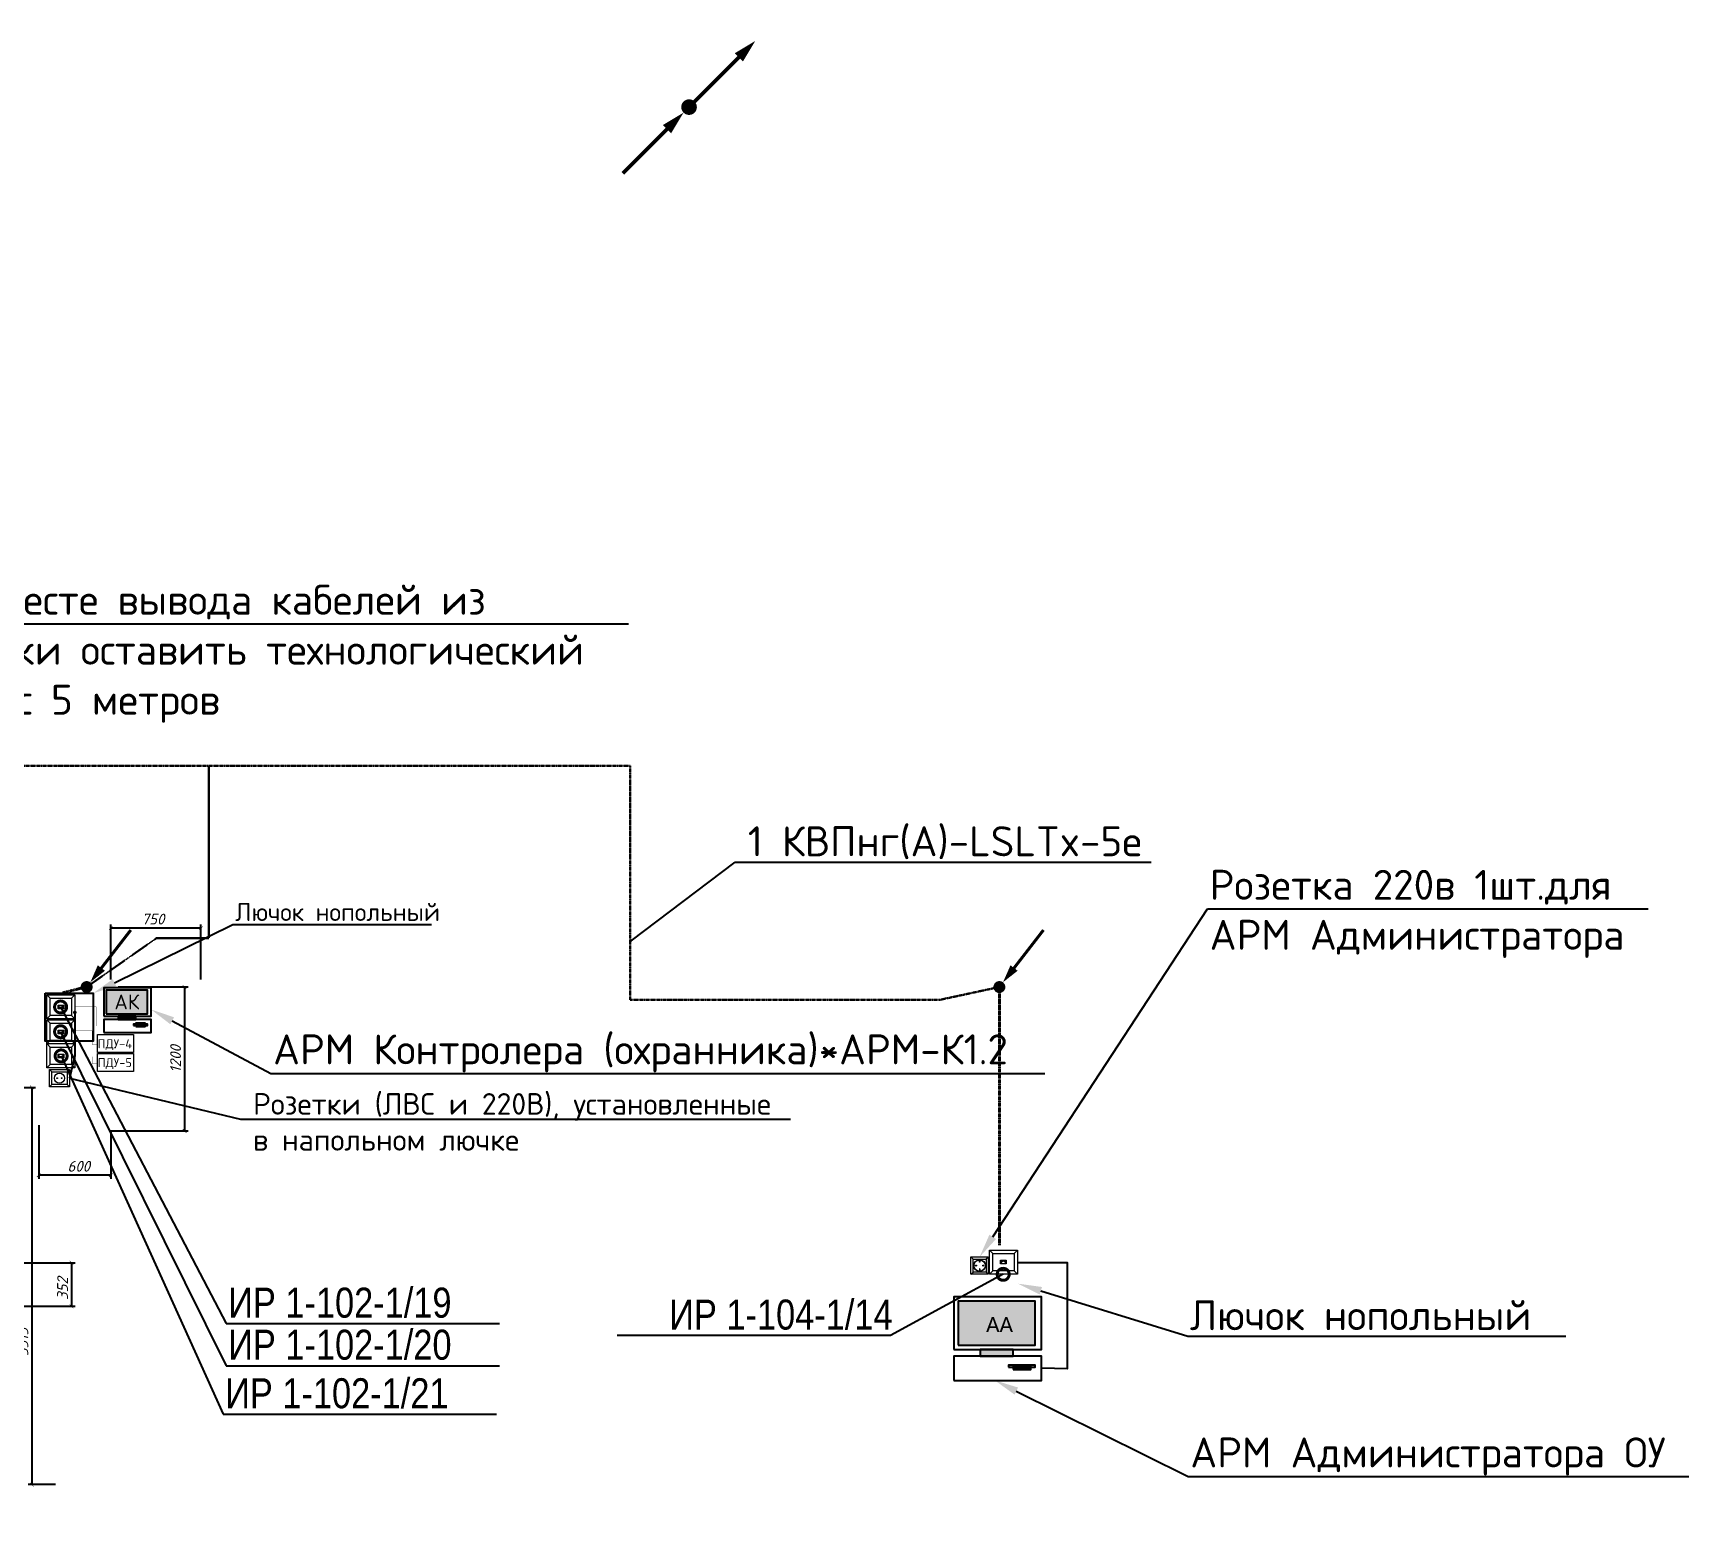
# Model space of a CAD drawing. Header units: millimetres. Extents: x 4247 to 622543, y -201358 to 142419.
# Drawn here: x 608741 to 622543, y 86728 to 99184 of the extents above; entities that cross this region are included whole.
import ezdxf
from ezdxf import colors
from ezdxf.entities.mleader import LeaderData, LeaderLine
from ezdxf.enums import TextEntityAlignment as Align
from ezdxf.math import Vec2, Vec3

# ---------------------------------------------------------------- set-up
doc = ezdxf.new("R2010")
doc.units = ezdxf.units.MM
doc.linetypes.add('DASH', pattern=[0.75, 0.5, -0.25])
doc.linetypes.add('DASHED2', pattern=[0.375, 0.25, -0.125])
doc.layers.get('DEFPOINTS').update_dxf_attribs({"color": 252, "lineweight": 9})
for name, color, linetype in [('_19D-Телекоммуникационные шкафы', 7, 'Continuous'), ('_Оборудование ИСПП', 255, 'Continuous'), ('_Турникеты ИСПП', 254, 'Continuous'), ('PDF _Геометрия', 7, 'Continuous'), ('PDF _Оформление-Надписи', 7, 'Continuous'), ('PDF _Текст', 255, 'Continuous'), ('ИС ПП', 255, 'Continuous')]:
    doc.layers.add(name, color=color, linetype=linetype)
for name, color, linetype, lineweight in [('_СС_КНС-Внешние связи', 250, 'Continuous', 30), ('Кабельные стояки', 7, 'Continuous', 25), ('ТХ Текст', 255, 'Continuous', 0)]:
    doc.layers.add(name, color=color, linetype=linetype, lineweight=lineweight)
doc.layers.add('PDF _Сплошная заливка', color=7, linetype='Continuous', true_color=0xffffff)
doc.styles.add('Arial Narrow МОЙ', font='ARIALN.TTF', dxfattribs={"height": 2.5})
doc.styles.add('ICOCPEUR', font='isocpeur.ttf')
doc.styles.add('ISOCPEUR', font='isocpeui.ttf')
doc.styles.add('KOSTY_STYLE', font='isocpeur.ttf')
doc.styles.add('PDF Calibri', font='calibri.ttf')
doc.styles.get("Standard").update_dxf_attribs({"font": 'romans.shx'})
doc.dimstyles.new('ISO-25', dxfattribs={"dimtxt": 2.5, "dimasz": 2.5, "dimexe": 1.25, "dimexo": 0.625, "dimtad": 1, "dimtxsty": 'Standard', "dimcen": 2.5, "dimadec": 0, "dimazin": 0, "dimtfac": 1, "dimtmove": 0, "dimatfit": 3, "dimfxl": 1, "dimarcsym": 0})

# ---------------------------------------------------------------- blocks, each defined once
blk = doc.blocks.new('АА')
at = {"layer": 'PDF _Сплошная заливка', "true_color": 0xffffff, "transparency": 33554559}
blk.add_hatch(color=7, dxfattribs=at).paths.add_polyline_path([(218996, 88656), (219638, 88656), (219638, 89023), (218996, 89023)])
at = {"layer": 'PDF _Сплошная заливка', "transparency": 33554559}
for points in [[(219180, 88565), (219455, 88565), (219455, 88620), (219180, 88620)], [(219418, 88473), (219638, 88473), (219638, 88491), (219418, 88491)], [(219455, 88454), (219602, 88454), (219602, 88491), (219455, 88491)]]:
    blk.add_hatch(color=5, dxfattribs=at).paths.add_polyline_path(points)
at = {"layer": 'PDF _Геометрия', "color": 5, "lineweight": 25}
for points in [[(218960, 88620), (219693, 88620), (219693, 89060), (218960, 89060)], [(218996, 88656), (219638, 88656), (219638, 89023), (218996, 89023)], [(219180, 88565), (219455, 88565), (219455, 88620), (219180, 88620)], [(218960, 88363), (219693, 88363), (219693, 88565), (218960, 88565)], [(219418, 88473), (219638, 88473), (219638, 88491), (219418, 88491)], [(219455, 88454), (219602, 88454), (219602, 88491), (219455, 88491)]]:
    blk.add_lwpolyline(points, close=True, dxfattribs=at)
at = {"layer": 'PDF _Текст', "color": 251, "insert": (219230, 88767), "char_height": 124.2, "attachment_point": 7, "style": 'PDF Calibri'}
blk.add_mtext('АА', dxfattribs=at)
blk = doc.blocks.new('Розетка 220В')
at = {"layer": 'PDF _Оформление-Надписи', "lineweight": 0}
for points in [[(193787, -60802), (194197, -60802), (194197, -61212), (193787, -61212)], [(193837, -60852), (194147, -60852), (194147, -61162), (193837, -61162)]]:
    blk.add_lwpolyline(points, close=True, dxfattribs=at)
for points in [[(193787, -60802), (193837, -60852)], [(193998, -60874), (193998, -60927), (193987, -60927), (193987, -60874)], [(194147, -60852), (194197, -60802)], [(193787, -61212), (193837, -61162)], [(193997, -61087), (193987, -61087), (193987, -61140)], [(193997, -61087), (193997, -61140)], [(194147, -61162), (194197, -61212)]]:
    blk.add_lwpolyline(points, dxfattribs=at)
for centre, radius in [((193992, -61007), 138), ((193992, -61007), 137), ((193992, -61007), 133), ((193906, -61007), 12.9), ((194079, -61007), 12.9)]:
    blk.add_circle(centre, radius, dxfattribs=at)
blk = doc.blocks.new('_DotSmall')
at = {"color": 0, "linetype": 'ByBlock', "const_width": 0.5}
blk.add_lwpolyline([(-0.0625, 0, 1), (0.0625, 0, 1)], format="xyb", close=True, dxfattribs=at)
blk = doc.blocks.new('ИР')
at = {"layer": 'PDF _Оформление-Надписи', "color": 5, "lineweight": 0}
for points in [[(236370, -165197), (239044, -165197), (239044, -167511), (236370, -167511)], [(236690, -165517), (238724, -165517), (238724, -167191), (236690, -167191)], [(237930, -166550), (237441, -166550), (237441, -166184), (237930, -166184)], [(237930, -166550), (237441, -166550), (237441, -166184), (237930, -166184)], [(237685, -166213), (237898, -166213), (237898, -166383), (237825, -166383), (237825, -166455), (237751, -166455), (237751, -166527), (237617, -166527), (237617, -166455), (237544, -166455), (237544, -166383), (237471, -166383), (237471, -166213)], [(237685, -166213), (237898, -166213), (237898, -166383), (237825, -166383), (237825, -166455), (237751, -166455), (237751, -166527), (237617, -166527), (237617, -166455), (237544, -166455), (237544, -166383), (237471, -166383), (237471, -166213)], [(237981, -166550), (237492, -166550), (237492, -166184), (237981, -166184)], [(237981, -166550), (237492, -166550), (237492, -166184), (237981, -166184)], [(237735, -166213), (237949, -166213), (237949, -166383), (237876, -166383), (237876, -166455), (237801, -166455), (237801, -166527), (237668, -166527), (237668, -166455), (237595, -166455), (237595, -166383), (237522, -166383), (237522, -166213)], [(237735, -166213), (237949, -166213), (237949, -166383), (237876, -166383), (237876, -166455), (237801, -166455), (237801, -166527), (237668, -166527), (237668, -166455), (237595, -166455), (237595, -166383), (237522, -166383), (237522, -166213)]]:
    blk.add_lwpolyline(points, close=True, dxfattribs=at)
for points in [[(236690, -165517), (236370, -165197)], [(238724, -165517), (239044, -165197)], [(236690, -167191), (236370, -167511)], [(238724, -167191), (239044, -167511)]]:
    blk.add_lwpolyline(points, dxfattribs=at)
blk = doc.blocks.new('АК')
at = {"layer": 'PDF _Сплошная заливка', "true_color": 0xffffff, "transparency": 33554559}
blk.add_hatch(color=7, dxfattribs=at).paths.add_polyline_path([(208982, 88881), (209673, 88881), (209673, 89276), (208982, 89276)])
at = {"layer": 'PDF _Сплошная заливка', "transparency": 33554559}
for points in [[(209179, 88783), (209475, 88783), (209475, 88842), (209179, 88842)], [(209436, 88684), (209673, 88684), (209673, 88704), (209436, 88704)], [(209475, 88664), (209633, 88664), (209633, 88724), (209475, 88724)]]:
    blk.add_hatch(color=5, dxfattribs=at).paths.add_polyline_path(points)
at = {"layer": 'PDF _Геометрия', "color": 5, "lineweight": 25}
for points in [[(208943, 88842), (209732, 88842), (209732, 89316), (208943, 89316)], [(208982, 88881), (209673, 88881), (209673, 89276), (208982, 89276)], [(209179, 88783), (209475, 88783), (209475, 88842), (209179, 88842)], [(208943, 88566), (209732, 88566), (209732, 88783), (208943, 88783)], [(209436, 88684), (209673, 88684), (209673, 88704), (209436, 88704)], [(209475, 88664), (209633, 88664), (209633, 88724), (209475, 88724)]]:
    blk.add_lwpolyline(points, close=True, dxfattribs=at)
at = {"layer": 'PDF _Текст', "color": 251, "insert": (209327, 89079), "char_height": 250, "width": 690.87, "attachment_point": 5, "style": 'ICOCPEUR'}
blk.add_mtext('АК', dxfattribs=at)
blk = doc.blocks.new('план Новый корпус (не печатать) 2$0$_Dot')
at = {"color": 251, "linetype": 'ByBlock', "lineweight": -2}
blk.add_line((-0.5, 0), (-1, 0), dxfattribs=at)
at = {"color": 251, "linetype": 'ByBlock', "const_width": 0.5}
blk.add_lwpolyline([(-0.25, 0, 1), (0.25, 0, 1)], format="xyb", close=True, dxfattribs=at)
blk = doc.blocks.new('*U432')
blk.add_hatch(color=256).paths.add_polyline_path([(-0.71, -0.71, 1), (0.71, 0.71, 1)])
blk.add_lwpolyline([(-0.71, -0.71, 0, 1.5, 0), (-2.83, -2.83, 2, 2, 0)], format="xyseb")
at = {"const_width": 0.5}
blk.add_lwpolyline([(-8.5, -8.5), (-2.83, -2.83)], dxfattribs=at)
blk = doc.blocks.new('Стояк')
blk.add_hatch(color=256).paths.add_polyline_path([(-0.71, -0.71, 1), (0.71, 0.71, 1)])
for points in [[(8.5, 8.5, 0, 1.5, 0), (6.38, 6.38, 2, 2, 0)], [(-0.71, -0.71, 0, 1.5, 0), (-2.83, -2.83, 2, 2, 0)]]:
    blk.add_lwpolyline(points, format="xyseb")
at = {"const_width": 0.5}
for points in [[(0.5, 0.5), (6.38, 6.38)], [(-8.5, -8.5), (-2.83, -2.83)]]:
    blk.add_lwpolyline(points, dxfattribs=at)
blk = doc.blocks.new('_ArchTick')
at = {"color": 0, "linetype": 'ByBlock', "const_width": 0.15}
blk.add_lwpolyline([(-0.5, -0.5), (0.5, 0.5)], dxfattribs=at)
blk = doc.blocks.new('*D531')
at = {"layer": '_Турникеты ИСПП', "color": 0, "lineweight": -2, "ltscale": 10, "transparency": 16777216}
for p, q in [((609451, 91230), (610033, 91230)), ((610003, 91230), (610003, 90030)), ((609385, 90030), (610033, 90030))]:
    blk.add_line(p, q, dxfattribs=at)
at = {"layer": 'DEFPOINTS', "color": 0, "ltscale": 10, "transparency": 16777216}
for p in [(609388, 91230), (609322, 90030), (610003, 90030)]:
    blk.add_point(p, dxfattribs=at)
at = {"layer": '_Турникеты ИСПП', "color": 0, "lineweight": -2, "ltscale": 10, "transparency": 16777216, "xscale": 30, "yscale": 30, "zscale": 30}
for p, rotation in [((610003, 91230), 90), ((610003, 90030), 270)]:
    blk.add_blockref('_ArchTick', p, dxfattribs=dict(at, rotation=rotation))
at = {"layer": '_Турникеты ИСПП', "color": 0, "lineweight": 9, "ltscale": 10, "transparency": 16777216, "insert": (609928, 90630), "char_height": 90, "attachment_point": 5, "rotation": 90, "style": 'ISOCPEUR'}
blk.add_mtext('1200', dxfattribs=at)
blk = doc.blocks.new('*D532')
at = {"layer": '_Турникеты ИСПП', "color": 0, "lineweight": -2, "ltscale": 10, "transparency": 16777216}
for p, q in [((608788, 90079), (608788, 89630)), ((609388, 90037), (609388, 89630)), ((609388, 89660), (608788, 89660))]:
    blk.add_line(p, q, dxfattribs=at)
at = {"layer": 'DEFPOINTS', "color": 0, "ltscale": 10, "transparency": 16777216}
for p in [(608788, 90141), (609388, 90100), (608788, 89660)]:
    blk.add_point(p, dxfattribs=at)
at = {"layer": '_Турникеты ИСПП', "color": 0, "lineweight": -2, "ltscale": 10, "transparency": 16777216, "xscale": 30, "yscale": 30, "zscale": 30, "rotation": 180}
blk.add_blockref('_ArchTick', (608788, 89660), dxfattribs=at)
at = {"layer": '_Турникеты ИСПП', "color": 0, "lineweight": -2, "ltscale": 10, "transparency": 16777216, "xscale": 30, "yscale": 30, "zscale": 30}
blk.add_blockref('_ArchTick', (609388, 89660), dxfattribs=at)
at = {"layer": '_Турникеты ИСПП', "color": 0, "lineweight": 9, "ltscale": 10, "transparency": 16777216, "insert": (609121, 89735), "char_height": 90, "attachment_point": 5, "style": 'ISOCPEUR'}
blk.add_mtext('600', dxfattribs=at)
blk = doc.blocks.new('*D554')
at = {"layer": '_Турникеты ИСПП', "color": 0, "lineweight": -2, "ltscale": 10, "transparency": 16777216}
for p, q in [((608667, 90393), (608760, 90393)), ((608730, 90393), (608730, 87080)), ((608927, 87080), (608700, 87080))]:
    blk.add_line(p, q, dxfattribs=at)
at = {"layer": 'DEFPOINTS', "color": 0, "ltscale": 10, "transparency": 16777216}
for p in [(608604, 90393), (608730, 87080), (608990, 87080)]:
    blk.add_point(p, dxfattribs=at)
at = {"layer": '_Турникеты ИСПП', "color": 0, "lineweight": -2, "ltscale": 10, "transparency": 16777216, "xscale": 30, "yscale": 30, "zscale": 30}
for p, rotation in [((608730, 90393), 90), ((608730, 87080), 270)]:
    blk.add_blockref('_ArchTick', p, dxfattribs=dict(at, rotation=rotation))
at = {"layer": '_Турникеты ИСПП', "color": 0, "lineweight": 9, "ltscale": 10, "transparency": 16777216, "insert": (608655, 88270), "char_height": 90, "attachment_point": 5, "rotation": 90, "style": 'ISOCPEUR'}
blk.add_mtext('3313', dxfattribs=at)
blk = doc.blocks.new('*D622')
at = {"layer": '_Турникеты ИСПП', "color": 0, "lineweight": -2, "ltscale": 10, "transparency": 16777216}
for p, q in [((609388, 91292), (609388, 91751)), ((610140, 91721), (609388, 91721)), ((610140, 91292), (610140, 91751))]:
    blk.add_line(p, q, dxfattribs=at)
at = {"layer": 'DEFPOINTS', "color": 0, "ltscale": 10, "transparency": 16777216}
for p in [(609388, 91721), (609388, 91230), (610140, 91230)]:
    blk.add_point(p, dxfattribs=at)
at = {"layer": '_Турникеты ИСПП', "color": 0, "lineweight": -2, "ltscale": 10, "transparency": 16777216, "xscale": 30, "yscale": 30, "zscale": 30, "rotation": 180}
blk.add_blockref('_ArchTick', (609388, 91721), dxfattribs=at)
at = {"layer": '_Турникеты ИСПП', "color": 0, "lineweight": -2, "ltscale": 10, "transparency": 16777216, "xscale": 30, "yscale": 30, "zscale": 30}
blk.add_blockref('_ArchTick', (610140, 91721), dxfattribs=at)
at = {"layer": '_Турникеты ИСПП', "color": 0, "lineweight": 9, "ltscale": 10, "transparency": 16777216, "insert": (609740, 91796), "char_height": 90, "attachment_point": 5, "style": 'ISOCPEUR'}
blk.add_mtext('750', dxfattribs=at)
blk = doc.blocks.new('*D629')
at = {"layer": '_Турникеты ИСПП', "color": 0, "lineweight": -2, "ltscale": 10, "transparency": 16777216}
for p, q in [((608634, 88931), (609091, 88931)), ((609061, 88931), (609061, 88567)), ((607784, 88567), (609091, 88567))]:
    blk.add_line(p, q, dxfattribs=at)
at = {"layer": 'DEFPOINTS', "color": 0, "ltscale": 10, "transparency": 16777216}
for p in [(608571, 88931), (607722, 88567), (609061, 88567)]:
    blk.add_point(p, dxfattribs=at)
at = {"layer": '_Турникеты ИСПП', "color": 0, "lineweight": -2, "ltscale": 10, "transparency": 16777216, "xscale": 30, "yscale": 30, "zscale": 30}
for p, rotation in [((609061, 88931), 90), ((609061, 88567), 270)]:
    blk.add_blockref('_ArchTick', p, dxfattribs=dict(at, rotation=rotation))
at = {"layer": '_Турникеты ИСПП', "color": 0, "lineweight": 9, "ltscale": 10, "transparency": 16777216, "insert": (608986, 88715), "char_height": 90, "attachment_point": 5, "rotation": 90, "style": 'ISOCPEUR'}
blk.add_mtext('352', dxfattribs=at)

msp = doc.modelspace()

# ---------------------------------------------------------------- linework, layer by layer
at = {"color": 9}
msp.add_lwpolyline([(608840.068, 91177.537), (609240.068, 91177.537), (609240.068, 90777.537), (608840.068, 90777.537)], close=True, dxfattribs=at)
at = {"color": 5, "const_width": 2}
for points in [[(609330.846, 90904.241), (609266.681, 90904.241), (609266.681, 91063.427), (609088.524, 91063.427)], [(609277.209, 90750.657), (609232.876, 90750.657), (609232.876, 90864.435), (609088.524, 90864.435)], [(609277.209, 90591.923), (609232.876, 90591.923), (609232.876, 90648.689), (609088.524, 90648.689)]]:
    msp.add_lwpolyline(points, dxfattribs=at)
at = {"layer": '_Оборудование ИСПП', "color": 7, "lineweight": 0, "ltscale": 100}
for points in [[(609277.209, 90832.482), (609577.209, 90832.482), (609577.209, 90682.482), (609277.209, 90682.482)], [(609277.209, 90674.97), (609577.209, 90674.97), (609577.209, 90524.97), (609277.209, 90524.97)]]:
    msp.add_lwpolyline(points, close=True, dxfattribs=at)
at = {"layer": '_Турникеты ИСПП', "color": 0, "lineweight": 0}
for p, q in [((608876.847, 90541.569), (609043.325, 90541.569)), ((608876.847, 90397.535), (608876.847, 90541.569)), ((608896.767, 90521.649), (608876.847, 90541.569)), ((608896.767, 90417.455), (608876.847, 90397.535)), ((608896.767, 90521.649), (609023.405, 90521.649)), ((608896.767, 90417.455), (608896.767, 90521.649)), ((609023.405, 90417.455), (608896.767, 90417.455)), ((609023.405, 90521.649), (609043.325, 90541.569)), ((609023.405, 90521.649), (609023.405, 90417.455)), ((609023.405, 90417.455), (609043.325, 90397.535)), ((609043.325, 90541.569), (609043.325, 90397.535)), ((609043.325, 90397.535), (608876.847, 90397.535))]:
    msp.add_line(p, q, dxfattribs=at)
at = {"layer": '_Турникеты ИСПП', "color": 5, "linetype": 'ByBlock', "ltscale": 0.01}
msp.add_lwpolyline([(616946.399, 88933.714), (617359.828, 88933.714), (617359.828, 88045.074), (617148.116, 88050.052)], dxfattribs=at)
at = {"layer": '_Турникеты ИСПП', "color": 0, "lineweight": 0}
for centre, radius in [((608960.086, 90469.552), 41.699), ((608941.623, 90469.552), 3.077), ((608978.55, 90469.552), 3.077)]:
    msp.add_circle(centre, radius, dxfattribs=at)
at = {"layer": 'ИС ПП', "color": 5, "linetype": 'DASH', "lineweight": 30, "ltscale": 3}
msp.add_lwpolyline([(598523.925, 93075.043), (613718.239, 93075.043), (613718.239, 91123.208), (616300.473, 91123.208), (616795.127, 91229.662)], dxfattribs=at)
at = {"layer": 'ИС ПП', "color": 5, "linetype": 'DASHED2', "lineweight": 30, "ltscale": 3}
msp.add_lwpolyline([(609187.072, 91229.662), (609769.718, 91637.484), (610205.551, 91637.484), (610205.551, 93075.043)], dxfattribs=at)
at = {"layer": 'ИС ПП', "color": 5, "linetype": 'DASH', "lineweight": 40, "ltscale": 3}
for points in [[(609179.896, 91229.662), (608979.171, 91178.923)], [(616795.127, 89076.11), (616795.127, 91229.662)]]:
    msp.add_lwpolyline(points, dxfattribs=at)

# ---------------------------------------------------------------- block references
at = {"color": 240, "lineweight": 15, "true_color": 0xed1f24, "xscale": 0.08740743041447095, "yscale": 0.08740743041447095, "zscale": 0.08740743041447095, "rotation": 180}
msp.add_blockref('ИР', (637606.888, 74394.354), dxfattribs=at)
at = {"color": 18, "lineweight": 40, "true_color": 0x000000, "xscale": 0.3505247888870672, "yscale": 0.3505247888870672, "zscale": 0.3505247888870672}
msp.add_blockref('Розетка 220В', (548631.296, 110291.255), dxfattribs=at)
at = {"layer": '_19D-Телекоммуникационные шкафы'}
msp.add_blockref('АА', (397454.707, -413.605), dxfattribs=at)
at = {"layer": '_СС_КНС-Внешние связи', "color": 18, "true_color": 0x000000, "xscale": 64.96348227919876, "yscale": 64.96348227919876, "zscale": 64.96348227919876}
msp.add_blockref('Стояк', (614208.596, 98566.998), dxfattribs=at)
at = {"layer": '_Турникеты ИСПП', "color": 240, "lineweight": 15, "true_color": 0xed1f24, "xscale": 0.08740743041447095, "yscale": 0.08740743041447095, "zscale": 0.08740743041447095}
for p in [(588194.28, 105604.952), (588194.28, 105396.34), (588194.28, 105196.798)]:
    msp.add_blockref('ИР', p, dxfattribs=at)
at = {"layer": '_Турникеты ИСПП', "xscale": 0.4971904475763621, "yscale": 0.4971904475763621, "zscale": 0.4971904475763621}
msp.add_blockref('АК', (505446.615, 46816.26), dxfattribs=at)
at = {"layer": 'Кабельные стояки', "xscale": 50.00000000000001, "yscale": 50.00000000000001, "zscale": 50.00000000000001, "rotation": 187.269717866609}
for p in [(609187.072, 91229.662), (616795.127, 91229.662)]:
    msp.add_blockref('*U432', p, dxfattribs=at)

# ---------------------------------------------------------------- texts
at = {"layer": '_Оборудование ИСПП', "color": 7, "lineweight": 0, "ltscale": 100, "style": 'ICOCPEUR'}
for s, p in [('ПДУ-4', (609421.348, 90756.369)), ('ПДУ-5', (609421.348, 90598.858))]:
    msp.add_text(s, height=75, dxfattribs=at).set_placement(p, align=Align.MIDDLE_CENTER)

# ---------------------------------------------------------------- dimensions: what is measured, and where the dimension line sits
at = {"layer": '_Турникеты ИСПП', "color": 0, "lineweight": 9, "ltscale": 10}
for base, p1, p2, angle, text, picture, middle in [((609388.419, 91720.899), (610140.282, 91229.662), (609388.419, 91229.662), 180, '750', '*D622', (609740.467, 91720.899)), ((608730.482, 87079.662), (608604.423, 90393.408), (608989.737, 87079.662), 90, '3313', '*D554', (608730.482, 88269.88)), ((609060.793, 88567.01), (608571.336, 88931.055), (607721.583, 88567.01), 90, '352', '*D629', (609060.793, 88714.643))]:
    dim = msp.add_linear_dim(base=base, p1=p1, p2=p2, angle=angle, text=text, dimstyle='ISO-25', override={"dimscale": 100, "dimtxt": 0.9, "dimasz": 0.3, "dimexe": 0.3, "dimgap": 0.3, "dimtxsty": 'ISOCPEUR', "dimblk1": 'ArchTick', "dimblk2": 'ArchTick', "dimsah": 1}, dxfattribs=at)
    dim.commit()
    dim.dimension.update_dxf_attribs({"geometry": picture, "text_midpoint": middle, "dimtype": 160})
dim = msp.add_linear_dim(base=(610002.859, 90029.662), p1=(609388.419, 91229.662), p2=(609322.293, 90029.662), angle=270, dimstyle='ISO-25', override={"dimscale": 100, "dimtxt": 0.9, "dimasz": 0.3, "dimexe": 0.3, "dimgap": 0.3, "dimtxsty": 'ISOCPEUR', "dimblk1": 'ArchTick', "dimblk2": 'ArchTick', "dimsah": 1}, dxfattribs=at)
dim.commit()
dim.dimension.update_dxf_attribs({"geometry": '*D531', "text_midpoint": (610002.859, 90629.662), "dimtype": 160})
dim = msp.add_linear_dim(base=(608788.419, 89660.432), p1=(609388.419, 90099.504), p2=(608788.419, 90141.429), dimstyle='ISO-25', override={"dimscale": 100, "dimtxt": 0.9, "dimasz": 0.3, "dimexe": 0.3, "dimgap": 0.3, "dimtxsty": 'ISOCPEUR', "dimblk1": 'ArchTick', "dimblk2": 'ArchTick', "dimsah": 1}, dxfattribs=at)
dim.commit()
dim.dimension.update_dxf_attribs({"geometry": '*D532', "text_midpoint": (609120.896, 89660.432), "dimtype": 160})

# ---------------------------------------------------------------- leaders
at = {"layer": '_Оборудование ИСПП', "lineweight": 0, "ltscale": 100}
ml = msp.add_multileader_mtext('Standard', dxfattribs=at)
ml.set_content('\\A1;{\\C0;1 \\A0;КВПнг(А)-LSLTx-5е}', color=251, style='KOSTY_STYLE')
ml.set_leader_properties(color=251)
ml.set_arrow_properties(name='план Новый корпус (не печатать) 2$0$_Dot')
ml.build(insert=Vec2(0, 0))
ml.multileader.update_dxf_attribs({"text_left_attachment_type": 6, "text_right_attachment_type": 6, "dogleg_length": 103.837, "arrow_head_size": 10})
ctx = ml.context
ctx.base_point, ctx.char_height, ctx.arrow_head_size, ctx.landing_gap_size, ctx.plane_origin = Vec3(614698.089, 92270.009), 250, 10, 0.09, Vec3(642896.005, 119159.749)
ctx.left_attachment, ctx.right_attachment = 6, 6
notes = []
notes.append((ctx, [(0, (1, 1, 0), (614594.252, 92270.009), (1, 0), 103.837, [(3, [(613718.239, 91607.485)], 0, [])])]))
ctx.mtext.insert, ctx.mtext.flow_direction = Vec3(614698.179, 92570.009), 5
at = {"layer": '_Оборудование ИСПП', "color": 0, "lineweight": 0}
ml = msp.add_multileader_mtext('Standard', dxfattribs=at)
ml.set_content('{\\C7;Розетка 220в 1шт.для \\PАРМ Администратора}', color=(237, 31, 36), style='KOSTY_STYLE')
ml.set_leader_properties()
ml.build(insert=Vec2(0, 0))
ml.multileader.update_dxf_attribs({"text_left_attachment_type": 6, "text_right_attachment_type": 6, "arrow_head_size": 200})
ctx = ml.context
ctx.base_point, ctx.char_height, ctx.arrow_head_size, ctx.landing_gap_size, ctx.plane_origin = Vec3(618537.998, 91881.669, 0), 250, 200, 10, Vec3(622041.416, 84807.656, 0)
ctx.left_attachment, ctx.right_attachment = 6, 6
notes.append((ctx, [(1, (1, 1, 0), (618529.998, 91881.669, 0), (1, 0), 8, [(0, [(616630.38, 88978.696, 0)], 0, [])])]))
ctx.mtext.insert, ctx.mtext.width, ctx.mtext.flow_direction = Vec3(618547.998, 92206.669, 0), 3618.21385, 5
ml = msp.add_multileader_mtext('Standard', dxfattribs=at)
ml.set_content('{\\C0;Лючок нопольный}', color=(237, 31, 36), style='KOSTY_STYLE')
ml.set_leader_properties()
ml.build(insert=Vec2(0, 0))
ml.multileader.update_dxf_attribs({"text_left_attachment_type": 6, "text_right_attachment_type": 6, "arrow_head_size": 200})
ctx = ml.context
ctx.base_point, ctx.char_height, ctx.arrow_head_size, ctx.landing_gap_size, ctx.plane_origin = Vec3(610414.515, 91750.278, 0), 150, 200, 10, Vec3(610154.311, 88930.67, 0)
ctx.left_attachment, ctx.right_attachment = 6, 6
notes.append((ctx, [(1, (1, 1, 0), (610406.515, 91750.278, 0), (1, 0), 8, [(0, [(609240.068, 91177.537, 0)], 0, [])])]))
ctx.mtext.insert, ctx.mtext.width, ctx.mtext.flow_direction = Vec3(610424.515, 91930.278, 0), 1621.42208, 5
ml = msp.add_multileader_mtext('Standard', dxfattribs=at)
ml.set_content('{\\C0;ИР 1-102-1/19}', color=(237, 31, 36), style='Arial Narrow МОЙ')
ml.set_leader_properties()
ml.set_arrow_properties(name='DOTSMALL')
ml.build(insert=Vec2(0, 0))
ml.multileader.update_dxf_attribs({"text_left_attachment_type": 6, "text_right_attachment_type": 6, "arrow_head_size": 200})
ctx = ml.context
ctx.base_point, ctx.char_height, ctx.arrow_head_size, ctx.landing_gap_size, ctx.plane_origin = Vec3(610357.201, 88422.532), 250, 200, 10, Vec3(622183.786, 89090.995)
ctx.left_attachment, ctx.right_attachment = 6, 6
notes.append((ctx, [(0, (1, 1, 0), (610349.201, 88422.532), (1, 0), 8, [(0, [(608969.757, 91063.212)], 0, [])])]))
ctx.mtext.insert, ctx.mtext.flow_direction = Vec3(610367.201, 88722.532), 5
ml = msp.add_multileader_mtext('Standard', dxfattribs=at)
ml.set_content('\\A1;{\\C0;АРМ Контролера (охранника)*АРМ-К1.2}', color=(237, 31, 36), style='KOSTY_STYLE')
ml.set_leader_properties()
ml.build(insert=Vec2(0, 0))
ml.multileader.update_dxf_attribs({"text_left_attachment_type": 6, "text_right_attachment_type": 6, "arrow_head_size": 200})
ctx = ml.context
ctx.base_point, ctx.char_height, ctx.arrow_head_size, ctx.landing_gap_size, ctx.plane_origin = Vec3(610730.671, 90509.836), 250, 200, 10, Vec3(616181.33, 91727.536)
ctx.left_attachment, ctx.right_attachment = 6, 6
notes.append((ctx, [(1, (1, 1, 0), (610722.671, 90509.836), (1, 0), 8, [(0, [(609723.411, 91042.403)], 0, [])])]))
ctx.mtext.insert, ctx.mtext.width, ctx.mtext.flow_direction = Vec3(610740.671, 90834.836), 6368.86589, 5
ml = msp.add_multileader_mtext('Standard', dxfattribs=at)
ml.set_content('{\\C0;ИР 1-102-1/20}', color=(237, 31, 36), style='Arial Narrow МОЙ')
ml.set_leader_properties()
ml.set_arrow_properties(name='DOTSMALL')
ml.build(insert=Vec2(0, 0))
ml.multileader.update_dxf_attribs({"text_left_attachment_type": 6, "text_right_attachment_type": 6, "arrow_head_size": 200})
ctx = ml.context
ctx.base_point, ctx.char_height, ctx.arrow_head_size, ctx.landing_gap_size, ctx.plane_origin = Vec3(610357.201, 88071.877), 250, 200, 10, Vec3(622183.786, 89403.739)
ctx.left_attachment, ctx.right_attachment = 6, 6
notes.append((ctx, [(0, (1, 1, 0), (610349.201, 88071.877), (1, 0), 8, [(0, [(608969.676, 90856.98)], 0, [])])]))
ctx.mtext.insert, ctx.mtext.flow_direction = Vec3(610367.201, 88371.877), 5
ml = msp.add_multileader_mtext('Standard', dxfattribs=at)
ml.set_content('{\\C0;ИР\\C3; \\C0;1-102-1/21}', color=(237, 31, 36), style='Arial Narrow МОЙ')
ml.set_leader_properties()
ml.set_arrow_properties(name='DOTSMALL')
ml.build(insert=Vec2(0, 0))
ml.multileader.update_dxf_attribs({"text_left_attachment_type": 6, "text_right_attachment_type": 6, "arrow_head_size": 200})
ctx = ml.context
ctx.base_point, ctx.char_height, ctx.arrow_head_size, ctx.landing_gap_size, ctx.plane_origin = Vec3(610332.039, 87667.122), 250, 200, 10, Vec3(622183.786, 89741.125)
ctx.left_attachment, ctx.right_attachment = 6, 6
notes.append((ctx, [(0, (1, 1, 0), (610324.039, 87667.122), (1, 0), 8, [(0, [(608974.192, 90655.058)], 0, [])])]))
ctx.mtext.insert, ctx.mtext.flow_direction = Vec3(610342.039, 87967.122), 5
ml = msp.add_multileader_mtext('Standard', dxfattribs=at)
ml.set_content('{\\C0;ИР 1-104-1/14}', color=(237, 31, 36), style='Arial Narrow МОЙ')
ml.set_leader_properties()
ml.set_arrow_properties(name='DOTSMALL')
ml.build(insert=Vec2(0, 0))
ml.multileader.update_dxf_attribs({"text_left_attachment_type": 6, "text_right_attachment_type": 6, "arrow_head_size": 200})
ctx = ml.context
ctx.base_point, ctx.char_height, ctx.arrow_head_size, ctx.landing_gap_size, ctx.plane_origin = Vec3(614033.658, 88323.042), 250, 200, 10, Vec3(627807.903, 86963.774)
ctx.left_attachment, ctx.right_attachment = 6, 6
notes.append((ctx, [(1, (1, 1, 0), (615886.692, 88323.042), (-1, 0), 8, [(0, [(616827.058, 88833.841)], 0, [])])]))
ctx.mtext.insert, ctx.mtext.flow_direction = Vec3(614043.658, 88623.042), 5
ml = msp.add_multileader_mtext('Standard', dxfattribs=at)
ml.set_content('{\\C0;Лючок нопольный}', color=(237, 31, 36), style='KOSTY_STYLE')
ml.set_leader_properties()
ml.build(insert=Vec2(0, 0))
ml.multileader.update_dxf_attribs({"text_left_attachment_type": 6, "text_right_attachment_type": 6, "arrow_head_size": 200})
ctx = ml.context
ctx.base_point, ctx.char_height, ctx.arrow_head_size, ctx.landing_gap_size, ctx.plane_origin = Vec3(618373.5, 88318.002, 0), 250, 200, 10, Vec3(620844.44, 85408.999, 0)
ctx.left_attachment, ctx.right_attachment = 6, 6
notes.append((ctx, [(1, (1, 1, 0), (618365.5, 88318.002, 0), (1, 0), 8, [(0, [(616950.091, 88755.934, 0)], 0, [])])]))
ctx.mtext.insert, ctx.mtext.width, ctx.mtext.flow_direction = Vec3(618383.5, 88618.002, 0), 4115.16936, 5
ml = msp.add_multileader_mtext('Standard', dxfattribs=at)
ml.set_content('\\A1;{\\C0;АРМ Администратора ОУ}', color=(237, 31, 36), style='KOSTY_STYLE')
ml.set_leader_properties()
ml.build(insert=Vec2(0, 0))
ml.multileader.update_dxf_attribs({"text_left_attachment_type": 6, "text_right_attachment_type": 6, "arrow_head_size": 200})
ctx = ml.context
ctx.base_point, ctx.char_height, ctx.arrow_head_size, ctx.landing_gap_size, ctx.plane_origin = Vec3(618376.737, 87148.306, 0), 250, 200, 10, Vec3(621993.336, 82604.433, 0)
ctx.left_attachment, ctx.right_attachment = 6, 6
notes.append((ctx, [(1, (1, 1, 0), (618368.737, 87148.306, 0), (1, 0), 8, [(0, [(616756.905, 87949.663, 0)], 0, [])])]))
ctx.mtext.insert, ctx.mtext.width, ctx.mtext.flow_direction = Vec3(618386.737, 87473.306, 0), 4115.16936, 5
at = {"layer": 'ИС ПП', "color": 0, "lineweight": 0, "ltscale": 100}
ml = msp.add_multileader_mtext('Standard', dxfattribs=at)
ml.set_content('\\A1;{\\C0; В месте вывода кабелей из стяжки оставить технологический запас 5 метров}', color=251, style='KOSTY_STYLE')
ml.set_leader_properties()
ml.set_arrow_properties(name='план Новый корпус (не печатать) 2$0$_Dot')
ml.build(insert=Vec2(0, 0))
ml.multileader.update_dxf_attribs({"text_left_attachment_type": 6, "text_right_attachment_type": 6, "dogleg_length": 103.837, "arrow_head_size": 10})
ctx = ml.context
ctx.base_point, ctx.char_height, ctx.arrow_head_size, ctx.landing_gap_size, ctx.plane_origin = Vec3(607910.796, 94259.003), 250, 10, 0.09, Vec3(632469.495, 117987.866)
ctx.left_attachment, ctx.right_attachment = 6, 6
notes.append((ctx, [(0, (1, 1, 0), (607806.959, 94259.003), (1, 0), 103.837, [(0, [(604300.498, 90456.376), (606185.941, 90455.005), (606961.897, 90456.267)], 0, [])])]))
ctx.mtext.insert, ctx.mtext.width, ctx.mtext.defined_height, ctx.mtext.flow_direction = Vec3(607910.886, 94584.003), 5736.04724, 608.942, 5
at = {"layer": 'ТХ Текст', "color": 0, "ltscale": 100}
ml = msp.add_multileader_mtext('Standard', dxfattribs=at)
ml.set_content('\\pxt23;{\\C0;Розетки (ЛВС и 220В), установленные в напольном лючке}', color=251, style='KOSTY_STYLE')
ml.set_leader_properties()
ml.set_arrow_properties(name='план Новый корпус (не печатать) 2$0$_Dot')
ml.build(insert=Vec2(0, 0))
ml.multileader.update_dxf_attribs({"text_left_attachment_type": 6, "text_right_attachment_type": 6, "dogleg_length": 103.837, "arrow_head_size": 30})
ctx = ml.context
ctx.base_point, ctx.char_height, ctx.arrow_head_size, ctx.landing_gap_size, ctx.plane_origin = Vec3(610574.083, 90129.027), 180, 30, 0.09, Vec3(629238.872, 119965.066)
ctx.left_attachment, ctx.right_attachment = 6, 6
notes.append((ctx, [(0, (1, 1, 0), (610470.246, 90129.027), (1, 0), 103.837, [(2, [(609088.524, 91017.916), (609088.524, 90864.435), (609088.524, 90656.192), (609043.325, 90469.552)], 0, [])])]))
ctx.mtext.insert, ctx.mtext.width, ctx.mtext.flow_direction = Vec3(610574.173, 90345.027), 4436.92579, 5
for ctx, leaders in notes:
    for number, flags, end, landing, length, lines in leaders:
        leader = LeaderData()
        leader.index, (leader.has_last_leader_line, leader.has_dogleg_vector, leader.attachment_direction) = number, flags
        leader.last_leader_point, leader.dogleg_vector, leader.dogleg_length = Vec3(end), Vec3(landing), length
        for number, points, colour, breaks in lines:
            line = LeaderLine()
            line.index, line.vertices, line.color, line.breaks = number, Vec3.list(points), colors.encode_raw_color(colour), breaks
            leader.lines.append(line)
        ctx.leaders.append(leader)

doc.saveas('drawing.dxf')
